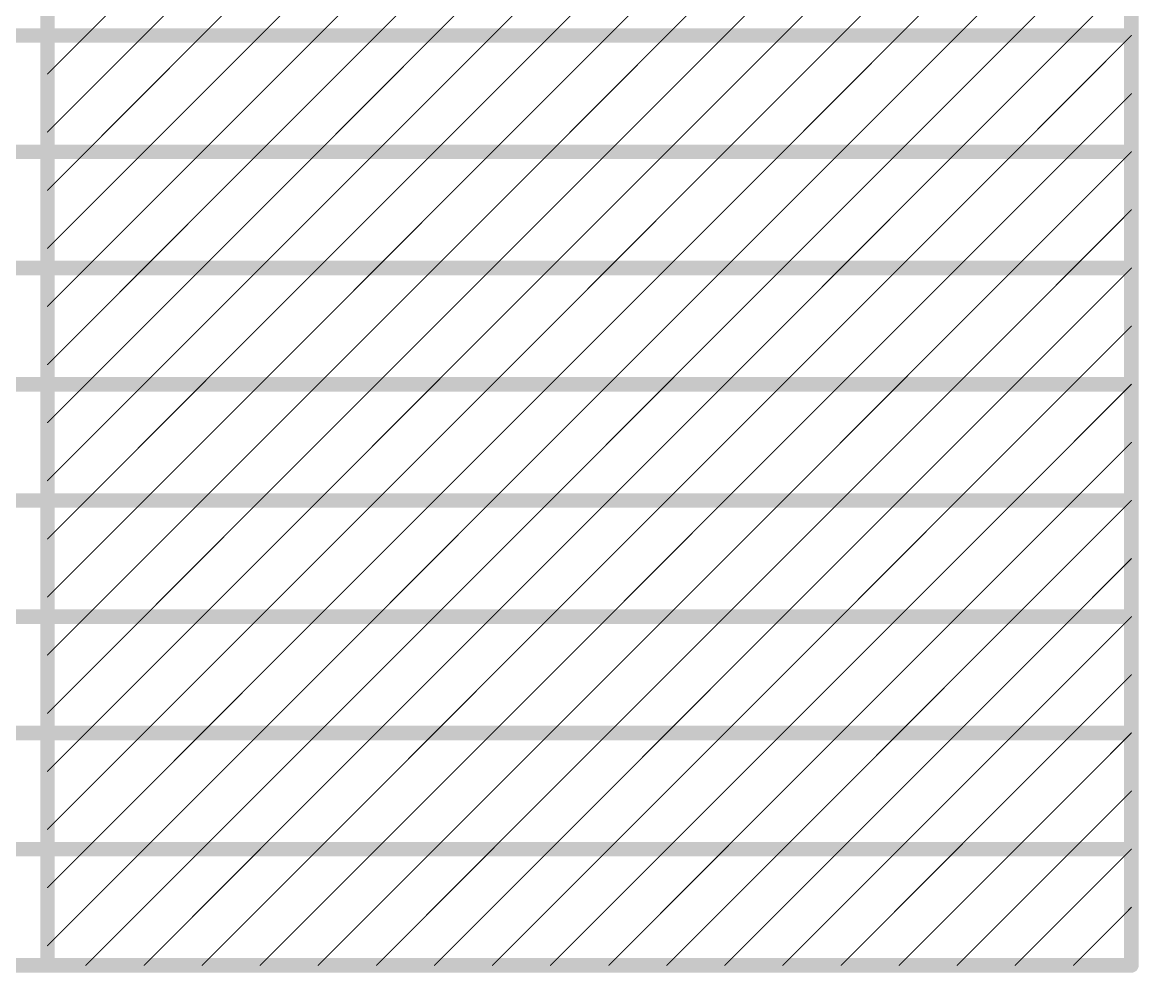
# Model space of a CAD drawing. Header units: inches. Extents: x -21 to 344, y -3 to 240.
# Drawn here: x 200.73 to 230.02, y 128.17 to 153.09 of the extents above; entities that cross this region are included whole.
import ezdxf

# ---------------------------------------------------------------- set-up
doc = ezdxf.new("R2010")
doc.units = ezdxf.units.IN
doc.layers.add('Top Layer', color=1, linetype='Continuous')

msp = doc.modelspace()

# ---------------------------------------------------------------- linework, layer by layer
at = {"layer": 'Top Layer'}
for points in [[(201.391, 128.364, 0.381, 0.381, 0), (201.391, 177.132, 0.381, 0.381, 0)], [(229.831, 128.364, 0.381, 0.381, 0), (229.831, 177.132, 0.381, 0.381, 0)], [(202.399, 152.748, 0.0254, 0.0254, 0), (205.447, 155.796, 0.0254, 0.0254, 0)], [(203.923, 152.748, 0.0254, 0.0254, 0), (206.971, 155.796, 0.0254, 0.0254, 0)], [(205.447, 152.748, 0.0254, 0.0254, 0), (208.495, 155.796, 0.0254, 0.0254, 0)], [(206.971, 152.748, 0.0254, 0.0254, 0), (210.019, 155.796, 0.0254, 0.0254, 0)], [(208.495, 152.748, 0.0254, 0.0254, 0), (211.543, 155.796, 0.0254, 0.0254, 0)], [(210.019, 152.748, 0.0254, 0.0254, 0), (213.067, 155.796, 0.0254, 0.0254, 0)], [(211.543, 152.748, 0.0254, 0.0254, 0), (214.591, 155.796, 0.0254, 0.0254, 0)], [(213.067, 152.748, 0.0254, 0.0254, 0), (216.115, 155.796, 0.0254, 0.0254, 0)], [(214.591, 152.748, 0.0254, 0.0254, 0), (217.639, 155.796, 0.0254, 0.0254, 0)], [(216.115, 152.748, 0.0254, 0.0254, 0), (219.163, 155.796, 0.0254, 0.0254, 0)], [(217.639, 152.748, 0.0254, 0.0254, 0), (220.687, 155.796, 0.0254, 0.0254, 0)], [(219.163, 152.748, 0.0254, 0.0254, 0), (222.211, 155.796, 0.0254, 0.0254, 0)], [(220.687, 152.748, 0.0254, 0.0254, 0), (223.735, 155.796, 0.0254, 0.0254, 0)], [(222.211, 152.748, 0.0254, 0.0254, 0), (225.259, 155.796, 0.0254, 0.0254, 0)], [(223.735, 152.748, 0.0254, 0.0254, 0), (226.783, 155.796, 0.0254, 0.0254, 0)], [(225.259, 152.748, 0.0254, 0.0254, 0), (228.307, 155.796, 0.0254, 0.0254, 0)], [(226.783, 152.748, 0.0254, 0.0254, 0), (229.831, 155.796, 0.0254, 0.0254, 0)], [(228.307, 152.748, 0.0254, 0.0254, 0), (229.831, 154.272, 0.0254, 0.0254, 0)], [(186.917, 152.748, 0.381, 0.381, 0), (201.391, 152.748, 0.381, 0.381, 0)], [(201.391, 152.748, 0.381, 0.381, 0), (229.831, 152.748, 0.381, 0.381, 0)], [(201.391, 150.216, 0.0254, 0.0254, 0), (203.923, 152.748, 0.0254, 0.0254, 0)], [(201.391, 151.74, 0.0254, 0.0254, 0), (202.399, 152.748, 0.0254, 0.0254, 0)], [(202.399, 149.7, 0.0254, 0.0254, 0), (205.447, 152.748, 0.0254, 0.0254, 0)], [(203.923, 149.7, 0.0254, 0.0254, 0), (206.971, 152.748, 0.0254, 0.0254, 0)], [(205.447, 149.7, 0.0254, 0.0254, 0), (208.495, 152.748, 0.0254, 0.0254, 0)], [(206.971, 149.7, 0.0254, 0.0254, 0), (210.019, 152.748, 0.0254, 0.0254, 0)], [(208.495, 149.7, 0.0254, 0.0254, 0), (211.543, 152.748, 0.0254, 0.0254, 0)], [(210.019, 149.7, 0.0254, 0.0254, 0), (213.067, 152.748, 0.0254, 0.0254, 0)], [(211.543, 149.7, 0.0254, 0.0254, 0), (214.591, 152.748, 0.0254, 0.0254, 0)], [(213.067, 149.7, 0.0254, 0.0254, 0), (216.115, 152.748, 0.0254, 0.0254, 0)], [(214.591, 149.7, 0.0254, 0.0254, 0), (217.639, 152.748, 0.0254, 0.0254, 0)], [(216.115, 149.7, 0.0254, 0.0254, 0), (219.163, 152.748, 0.0254, 0.0254, 0)], [(217.639, 149.7, 0.0254, 0.0254, 0), (220.687, 152.748, 0.0254, 0.0254, 0)], [(219.163, 149.7, 0.0254, 0.0254, 0), (222.211, 152.748, 0.0254, 0.0254, 0)], [(220.687, 149.7, 0.0254, 0.0254, 0), (223.735, 152.748, 0.0254, 0.0254, 0)], [(222.211, 149.7, 0.0254, 0.0254, 0), (225.259, 152.748, 0.0254, 0.0254, 0)], [(223.735, 149.7, 0.0254, 0.0254, 0), (226.783, 152.748, 0.0254, 0.0254, 0)], [(225.259, 149.7, 0.0254, 0.0254, 0), (228.307, 152.748, 0.0254, 0.0254, 0)], [(226.783, 149.7, 0.0254, 0.0254, 0), (229.831, 152.748, 0.0254, 0.0254, 0)], [(228.307, 149.7, 0.0254, 0.0254, 0), (229.831, 151.224, 0.0254, 0.0254, 0)], [(186.917, 149.7, 0.381, 0.381, 0), (201.391, 149.7, 0.381, 0.381, 0)], [(201.391, 149.7, 0.381, 0.381, 0), (229.831, 149.7, 0.381, 0.381, 0)], [(201.391, 147.168, 0.0254, 0.0254, 0), (203.923, 149.7, 0.0254, 0.0254, 0)], [(201.391, 148.692, 0.0254, 0.0254, 0), (202.399, 149.7, 0.0254, 0.0254, 0)], [(202.399, 146.652, 0.0254, 0.0254, 0), (205.447, 149.7, 0.0254, 0.0254, 0)], [(203.923, 146.652, 0.0254, 0.0254, 0), (206.971, 149.7, 0.0254, 0.0254, 0)], [(205.447, 146.652, 0.0254, 0.0254, 0), (208.495, 149.7, 0.0254, 0.0254, 0)], [(206.971, 146.652, 0.0254, 0.0254, 0), (210.019, 149.7, 0.0254, 0.0254, 0)], [(208.495, 146.652, 0.0254, 0.0254, 0), (211.543, 149.7, 0.0254, 0.0254, 0)], [(210.019, 146.652, 0.0254, 0.0254, 0), (213.067, 149.7, 0.0254, 0.0254, 0)], [(211.543, 146.652, 0.0254, 0.0254, 0), (214.591, 149.7, 0.0254, 0.0254, 0)], [(213.067, 146.652, 0.0254, 0.0254, 0), (216.115, 149.7, 0.0254, 0.0254, 0)], [(214.591, 146.652, 0.0254, 0.0254, 0), (217.639, 149.7, 0.0254, 0.0254, 0)], [(216.115, 146.652, 0.0254, 0.0254, 0), (219.163, 149.7, 0.0254, 0.0254, 0)], [(217.639, 146.652, 0.0254, 0.0254, 0), (220.687, 149.7, 0.0254, 0.0254, 0)], [(219.163, 146.652, 0.0254, 0.0254, 0), (222.211, 149.7, 0.0254, 0.0254, 0)], [(220.687, 146.652, 0.0254, 0.0254, 0), (223.735, 149.7, 0.0254, 0.0254, 0)], [(222.211, 146.652, 0.0254, 0.0254, 0), (225.259, 149.7, 0.0254, 0.0254, 0)], [(223.735, 146.652, 0.0254, 0.0254, 0), (226.783, 149.7, 0.0254, 0.0254, 0)], [(225.259, 146.652, 0.0254, 0.0254, 0), (228.307, 149.7, 0.0254, 0.0254, 0)], [(226.783, 146.652, 0.0254, 0.0254, 0), (229.831, 149.7, 0.0254, 0.0254, 0)], [(228.307, 146.652, 0.0254, 0.0254, 0), (229.831, 148.176, 0.0254, 0.0254, 0)], [(186.917, 146.652, 0.381, 0.381, 0), (201.391, 146.652, 0.381, 0.381, 0)], [(201.391, 146.652, 0.381, 0.381, 0), (229.831, 146.652, 0.381, 0.381, 0)], [(201.391, 144.12, 0.0254, 0.0254, 0), (203.923, 146.652, 0.0254, 0.0254, 0)], [(201.391, 145.644, 0.0254, 0.0254, 0), (202.399, 146.652, 0.0254, 0.0254, 0)], [(202.399, 143.604, 0.0254, 0.0254, 0), (205.447, 146.652, 0.0254, 0.0254, 0)], [(203.923, 143.604, 0.0254, 0.0254, 0), (206.971, 146.652, 0.0254, 0.0254, 0)], [(205.447, 143.604, 0.0254, 0.0254, 0), (208.495, 146.652, 0.0254, 0.0254, 0)], [(206.971, 143.604, 0.0254, 0.0254, 0), (210.019, 146.652, 0.0254, 0.0254, 0)], [(208.495, 143.604, 0.0254, 0.0254, 0), (211.543, 146.652, 0.0254, 0.0254, 0)], [(210.019, 143.604, 0.0254, 0.0254, 0), (213.067, 146.652, 0.0254, 0.0254, 0)], [(211.543, 143.604, 0.0254, 0.0254, 0), (214.591, 146.652, 0.0254, 0.0254, 0)], [(213.067, 143.604, 0.0254, 0.0254, 0), (216.115, 146.652, 0.0254, 0.0254, 0)], [(214.591, 143.604, 0.0254, 0.0254, 0), (217.639, 146.652, 0.0254, 0.0254, 0)], [(216.115, 143.604, 0.0254, 0.0254, 0), (219.163, 146.652, 0.0254, 0.0254, 0)], [(217.639, 143.604, 0.0254, 0.0254, 0), (220.687, 146.652, 0.0254, 0.0254, 0)], [(219.163, 143.604, 0.0254, 0.0254, 0), (222.211, 146.652, 0.0254, 0.0254, 0)], [(220.687, 143.604, 0.0254, 0.0254, 0), (223.735, 146.652, 0.0254, 0.0254, 0)], [(222.211, 143.604, 0.0254, 0.0254, 0), (225.259, 146.652, 0.0254, 0.0254, 0)], [(223.735, 143.604, 0.0254, 0.0254, 0), (226.783, 146.652, 0.0254, 0.0254, 0)], [(225.259, 143.604, 0.0254, 0.0254, 0), (228.307, 146.652, 0.0254, 0.0254, 0)], [(226.783, 143.604, 0.0254, 0.0254, 0), (229.831, 146.652, 0.0254, 0.0254, 0)], [(228.307, 143.604, 0.0254, 0.0254, 0), (229.831, 145.128, 0.0254, 0.0254, 0)], [(186.917, 143.604, 0.381, 0.381, 0), (201.391, 143.604, 0.381, 0.381, 0)], [(201.391, 143.604, 0.381, 0.381, 0), (229.831, 143.604, 0.381, 0.381, 0)], [(201.391, 141.072, 0.0254, 0.0254, 0), (203.923, 143.604, 0.0254, 0.0254, 0)], [(201.391, 142.596, 0.0254, 0.0254, 0), (202.399, 143.604, 0.0254, 0.0254, 0)], [(202.399, 140.556, 0.0254, 0.0254, 0), (205.447, 143.604, 0.0254, 0.0254, 0)], [(203.923, 140.556, 0.0254, 0.0254, 0), (206.971, 143.604, 0.0254, 0.0254, 0)], [(205.447, 140.556, 0.0254, 0.0254, 0), (208.495, 143.604, 0.0254, 0.0254, 0)], [(206.971, 140.556, 0.0254, 0.0254, 0), (210.019, 143.604, 0.0254, 0.0254, 0)], [(208.495, 140.556, 0.0254, 0.0254, 0), (211.543, 143.604, 0.0254, 0.0254, 0)], [(210.019, 140.556, 0.0254, 0.0254, 0), (213.067, 143.604, 0.0254, 0.0254, 0)], [(211.543, 140.556, 0.0254, 0.0254, 0), (214.591, 143.604, 0.0254, 0.0254, 0)], [(213.067, 140.556, 0.0254, 0.0254, 0), (216.115, 143.604, 0.0254, 0.0254, 0)], [(214.591, 140.556, 0.0254, 0.0254, 0), (217.639, 143.604, 0.0254, 0.0254, 0)], [(216.115, 140.556, 0.0254, 0.0254, 0), (219.163, 143.604, 0.0254, 0.0254, 0)], [(217.639, 140.556, 0.0254, 0.0254, 0), (220.687, 143.604, 0.0254, 0.0254, 0)], [(219.163, 140.556, 0.0254, 0.0254, 0), (222.211, 143.604, 0.0254, 0.0254, 0)], [(220.687, 140.556, 0.0254, 0.0254, 0), (223.735, 143.604, 0.0254, 0.0254, 0)], [(222.211, 140.556, 0.0254, 0.0254, 0), (225.259, 143.604, 0.0254, 0.0254, 0)], [(223.735, 140.556, 0.0254, 0.0254, 0), (226.783, 143.604, 0.0254, 0.0254, 0)], [(225.259, 140.556, 0.0254, 0.0254, 0), (228.307, 143.604, 0.0254, 0.0254, 0)], [(226.783, 140.556, 0.0254, 0.0254, 0), (229.831, 143.604, 0.0254, 0.0254, 0)], [(228.307, 140.556, 0.0254, 0.0254, 0), (229.831, 142.08, 0.0254, 0.0254, 0)], [(186.917, 140.556, 0.381, 0.381, 0), (201.391, 140.556, 0.381, 0.381, 0)], [(201.391, 140.556, 0.381, 0.381, 0), (229.831, 140.556, 0.381, 0.381, 0)], [(201.391, 138.024, 0.0254, 0.0254, 0), (203.923, 140.556, 0.0254, 0.0254, 0)], [(201.391, 139.548, 0.0254, 0.0254, 0), (202.399, 140.556, 0.0254, 0.0254, 0)], [(202.399, 137.508, 0.0254, 0.0254, 0), (205.447, 140.556, 0.0254, 0.0254, 0)], [(203.923, 137.508, 0.0254, 0.0254, 0), (206.971, 140.556, 0.0254, 0.0254, 0)], [(205.447, 137.508, 0.0254, 0.0254, 0), (208.495, 140.556, 0.0254, 0.0254, 0)], [(206.971, 137.508, 0.0254, 0.0254, 0), (210.019, 140.556, 0.0254, 0.0254, 0)], [(208.495, 137.508, 0.0254, 0.0254, 0), (211.543, 140.556, 0.0254, 0.0254, 0)], [(210.019, 137.508, 0.0254, 0.0254, 0), (213.067, 140.556, 0.0254, 0.0254, 0)], [(211.543, 137.508, 0.0254, 0.0254, 0), (214.591, 140.556, 0.0254, 0.0254, 0)], [(213.067, 137.508, 0.0254, 0.0254, 0), (216.115, 140.556, 0.0254, 0.0254, 0)], [(214.591, 137.508, 0.0254, 0.0254, 0), (217.639, 140.556, 0.0254, 0.0254, 0)], [(216.115, 137.508, 0.0254, 0.0254, 0), (219.163, 140.556, 0.0254, 0.0254, 0)], [(217.639, 137.508, 0.0254, 0.0254, 0), (220.687, 140.556, 0.0254, 0.0254, 0)], [(219.163, 137.508, 0.0254, 0.0254, 0), (222.211, 140.556, 0.0254, 0.0254, 0)], [(220.687, 137.508, 0.0254, 0.0254, 0), (223.735, 140.556, 0.0254, 0.0254, 0)], [(222.211, 137.508, 0.0254, 0.0254, 0), (225.259, 140.556, 0.0254, 0.0254, 0)], [(223.735, 137.508, 0.0254, 0.0254, 0), (226.783, 140.556, 0.0254, 0.0254, 0)], [(225.259, 137.508, 0.0254, 0.0254, 0), (228.307, 140.556, 0.0254, 0.0254, 0)], [(226.783, 137.508, 0.0254, 0.0254, 0), (229.831, 140.556, 0.0254, 0.0254, 0)], [(228.307, 137.508, 0.0254, 0.0254, 0), (229.831, 139.032, 0.0254, 0.0254, 0)], [(186.917, 137.508, 0.381, 0.381, 0), (201.391, 137.508, 0.381, 0.381, 0)], [(201.391, 137.508, 0.381, 0.381, 0), (229.831, 137.508, 0.381, 0.381, 0)], [(201.391, 134.976, 0.0254, 0.0254, 0), (203.923, 137.508, 0.0254, 0.0254, 0)], [(201.391, 136.5, 0.0254, 0.0254, 0), (202.399, 137.508, 0.0254, 0.0254, 0)], [(202.399, 134.46, 0.0254, 0.0254, 0), (205.447, 137.508, 0.0254, 0.0254, 0)], [(203.923, 134.46, 0.0254, 0.0254, 0), (206.971, 137.508, 0.0254, 0.0254, 0)], [(205.447, 134.46, 0.0254, 0.0254, 0), (208.495, 137.508, 0.0254, 0.0254, 0)], [(206.971, 134.46, 0.0254, 0.0254, 0), (210.019, 137.508, 0.0254, 0.0254, 0)], [(208.495, 134.46, 0.0254, 0.0254, 0), (211.543, 137.508, 0.0254, 0.0254, 0)], [(210.019, 134.46, 0.0254, 0.0254, 0), (213.067, 137.508, 0.0254, 0.0254, 0)], [(211.543, 134.46, 0.0254, 0.0254, 0), (214.591, 137.508, 0.0254, 0.0254, 0)], [(213.067, 134.46, 0.0254, 0.0254, 0), (216.115, 137.508, 0.0254, 0.0254, 0)], [(214.591, 134.46, 0.0254, 0.0254, 0), (217.639, 137.508, 0.0254, 0.0254, 0)], [(216.115, 134.46, 0.0254, 0.0254, 0), (219.163, 137.508, 0.0254, 0.0254, 0)], [(217.639, 134.46, 0.0254, 0.0254, 0), (220.687, 137.508, 0.0254, 0.0254, 0)], [(219.163, 134.46, 0.0254, 0.0254, 0), (222.211, 137.508, 0.0254, 0.0254, 0)], [(220.687, 134.46, 0.0254, 0.0254, 0), (223.735, 137.508, 0.0254, 0.0254, 0)], [(222.211, 134.46, 0.0254, 0.0254, 0), (225.259, 137.508, 0.0254, 0.0254, 0)], [(223.735, 134.46, 0.0254, 0.0254, 0), (226.783, 137.508, 0.0254, 0.0254, 0)], [(225.259, 134.46, 0.0254, 0.0254, 0), (228.307, 137.508, 0.0254, 0.0254, 0)], [(226.783, 134.46, 0.0254, 0.0254, 0), (229.831, 137.508, 0.0254, 0.0254, 0)], [(228.307, 134.46, 0.0254, 0.0254, 0), (229.831, 135.984, 0.0254, 0.0254, 0)], [(186.917, 134.46, 0.381, 0.381, 0), (201.391, 134.46, 0.381, 0.381, 0)], [(201.391, 134.46, 0.381, 0.381, 0), (229.831, 134.46, 0.381, 0.381, 0)], [(201.391, 131.928, 0.0254, 0.0254, 0), (203.923, 134.46, 0.0254, 0.0254, 0)], [(201.391, 133.452, 0.0254, 0.0254, 0), (202.399, 134.46, 0.0254, 0.0254, 0)], [(202.399, 131.412, 0.0254, 0.0254, 0), (205.447, 134.46, 0.0254, 0.0254, 0)], [(203.923, 131.412, 0.0254, 0.0254, 0), (206.971, 134.46, 0.0254, 0.0254, 0)], [(205.447, 131.412, 0.0254, 0.0254, 0), (208.495, 134.46, 0.0254, 0.0254, 0)], [(206.971, 131.412, 0.0254, 0.0254, 0), (210.019, 134.46, 0.0254, 0.0254, 0)], [(208.495, 131.412, 0.0254, 0.0254, 0), (211.543, 134.46, 0.0254, 0.0254, 0)], [(210.019, 131.412, 0.0254, 0.0254, 0), (213.067, 134.46, 0.0254, 0.0254, 0)], [(211.543, 131.412, 0.0254, 0.0254, 0), (214.591, 134.46, 0.0254, 0.0254, 0)], [(213.067, 131.412, 0.0254, 0.0254, 0), (216.115, 134.46, 0.0254, 0.0254, 0)], [(214.591, 131.412, 0.0254, 0.0254, 0), (217.639, 134.46, 0.0254, 0.0254, 0)], [(216.115, 131.412, 0.0254, 0.0254, 0), (219.163, 134.46, 0.0254, 0.0254, 0)], [(217.639, 131.412, 0.0254, 0.0254, 0), (220.687, 134.46, 0.0254, 0.0254, 0)], [(219.163, 131.412, 0.0254, 0.0254, 0), (222.211, 134.46, 0.0254, 0.0254, 0)], [(220.687, 131.412, 0.0254, 0.0254, 0), (223.735, 134.46, 0.0254, 0.0254, 0)], [(222.211, 131.412, 0.0254, 0.0254, 0), (225.259, 134.46, 0.0254, 0.0254, 0)], [(223.735, 131.412, 0.0254, 0.0254, 0), (226.783, 134.46, 0.0254, 0.0254, 0)], [(225.259, 131.412, 0.0254, 0.0254, 0), (228.307, 134.46, 0.0254, 0.0254, 0)], [(226.783, 131.412, 0.0254, 0.0254, 0), (229.831, 134.46, 0.0254, 0.0254, 0)], [(228.307, 131.412, 0.0254, 0.0254, 0), (229.831, 132.936, 0.0254, 0.0254, 0)], [(186.917, 131.412, 0.381, 0.381, 0), (201.391, 131.412, 0.381, 0.381, 0)], [(201.391, 131.412, 0.381, 0.381, 0), (229.831, 131.412, 0.381, 0.381, 0)], [(201.391, 128.88, 0.0254, 0.0254, 0), (203.923, 131.412, 0.0254, 0.0254, 0)], [(201.391, 130.404, 0.0254, 0.0254, 0), (202.399, 131.412, 0.0254, 0.0254, 0)], [(202.399, 128.364, 0.0254, 0.0254, 0), (205.447, 131.412, 0.0254, 0.0254, 0)], [(203.923, 128.364, 0.0254, 0.0254, 0), (206.971, 131.412, 0.0254, 0.0254, 0)], [(205.447, 128.364, 0.0254, 0.0254, 0), (208.495, 131.412, 0.0254, 0.0254, 0)], [(206.971, 128.364, 0.0254, 0.0254, 0), (210.019, 131.412, 0.0254, 0.0254, 0)], [(208.495, 128.364, 0.0254, 0.0254, 0), (211.543, 131.412, 0.0254, 0.0254, 0)], [(210.019, 128.364, 0.0254, 0.0254, 0), (213.067, 131.412, 0.0254, 0.0254, 0)], [(211.543, 128.364, 0.0254, 0.0254, 0), (214.591, 131.412, 0.0254, 0.0254, 0)], [(213.067, 128.364, 0.0254, 0.0254, 0), (216.115, 131.412, 0.0254, 0.0254, 0)], [(214.591, 128.364, 0.0254, 0.0254, 0), (217.639, 131.412, 0.0254, 0.0254, 0)], [(216.115, 128.364, 0.0254, 0.0254, 0), (219.163, 131.412, 0.0254, 0.0254, 0)], [(217.639, 128.364, 0.0254, 0.0254, 0), (220.687, 131.412, 0.0254, 0.0254, 0)], [(219.163, 128.364, 0.0254, 0.0254, 0), (222.211, 131.412, 0.0254, 0.0254, 0)], [(220.687, 128.364, 0.0254, 0.0254, 0), (223.735, 131.412, 0.0254, 0.0254, 0)], [(222.211, 128.364, 0.0254, 0.0254, 0), (225.259, 131.412, 0.0254, 0.0254, 0)], [(223.735, 128.364, 0.0254, 0.0254, 0), (226.783, 131.412, 0.0254, 0.0254, 0)], [(225.259, 128.364, 0.0254, 0.0254, 0), (228.307, 131.412, 0.0254, 0.0254, 0)], [(226.783, 128.364, 0.0254, 0.0254, 0), (229.831, 131.412, 0.0254, 0.0254, 0)], [(228.307, 128.364, 0.0254, 0.0254, 0), (229.831, 129.888, 0.0254, 0.0254, 0)], [(186.917, 128.364, 0.381, 0.381, 0), (201.391, 128.364, 0.381, 0.381, 0)], [(201.391, 128.364, 0.381, 0.381, 0), (229.831, 128.364, 0.381, 0.381, 0)]]:
    msp.add_lwpolyline(points, format="xyseb", dxfattribs=at)
for points in [[(201.296, 152.748, 0.191, 0.191, 1), (201.486, 152.748, 0.191, 0.191, 1)], [(201.296, 152.748, 0.191, 0.191, 1), (201.486, 152.748, 0.191, 0.191, 1)], [(229.736, 152.748, 0.191, 0.191, 1), (229.926, 152.748, 0.191, 0.191, 1)], [(202.393, 152.748, 0.0127, 0.0127, 1), (202.405, 152.748, 0.0127, 0.0127, 1)], [(202.393, 152.748, 0.0127, 0.0127, 1), (202.405, 152.748, 0.0127, 0.0127, 1)], [(203.917, 152.748, 0.0127, 0.0127, 1), (203.929, 152.748, 0.0127, 0.0127, 1)], [(203.917, 152.748, 0.0127, 0.0127, 1), (203.929, 152.748, 0.0127, 0.0127, 1)], [(205.441, 152.748, 0.0127, 0.0127, 1), (205.453, 152.748, 0.0127, 0.0127, 1)], [(205.441, 152.748, 0.0127, 0.0127, 1), (205.453, 152.748, 0.0127, 0.0127, 1)], [(206.965, 152.748, 0.0127, 0.0127, 1), (206.977, 152.748, 0.0127, 0.0127, 1)], [(206.965, 152.748, 0.0127, 0.0127, 1), (206.977, 152.748, 0.0127, 0.0127, 1)], [(208.489, 152.748, 0.0127, 0.0127, 1), (208.501, 152.748, 0.0127, 0.0127, 1)], [(208.489, 152.748, 0.0127, 0.0127, 1), (208.501, 152.748, 0.0127, 0.0127, 1)], [(210.013, 152.748, 0.0127, 0.0127, 1), (210.025, 152.748, 0.0127, 0.0127, 1)], [(210.013, 152.748, 0.0127, 0.0127, 1), (210.025, 152.748, 0.0127, 0.0127, 1)], [(211.537, 152.748, 0.0127, 0.0127, 1), (211.549, 152.748, 0.0127, 0.0127, 1)], [(211.537, 152.748, 0.0127, 0.0127, 1), (211.549, 152.748, 0.0127, 0.0127, 1)], [(213.061, 152.748, 0.0127, 0.0127, 1), (213.073, 152.748, 0.0127, 0.0127, 1)], [(213.061, 152.748, 0.0127, 0.0127, 1), (213.073, 152.748, 0.0127, 0.0127, 1)], [(214.585, 152.748, 0.0127, 0.0127, 1), (214.597, 152.748, 0.0127, 0.0127, 1)], [(214.585, 152.748, 0.0127, 0.0127, 1), (214.597, 152.748, 0.0127, 0.0127, 1)], [(216.109, 152.748, 0.0127, 0.0127, 1), (216.121, 152.748, 0.0127, 0.0127, 1)], [(216.109, 152.748, 0.0127, 0.0127, 1), (216.121, 152.748, 0.0127, 0.0127, 1)], [(217.633, 152.748, 0.0127, 0.0127, 1), (217.645, 152.748, 0.0127, 0.0127, 1)], [(217.633, 152.748, 0.0127, 0.0127, 1), (217.645, 152.748, 0.0127, 0.0127, 1)], [(219.157, 152.748, 0.0127, 0.0127, 1), (219.169, 152.748, 0.0127, 0.0127, 1)], [(219.157, 152.748, 0.0127, 0.0127, 1), (219.169, 152.748, 0.0127, 0.0127, 1)], [(220.681, 152.748, 0.0127, 0.0127, 1), (220.693, 152.748, 0.0127, 0.0127, 1)], [(220.681, 152.748, 0.0127, 0.0127, 1), (220.693, 152.748, 0.0127, 0.0127, 1)], [(222.205, 152.748, 0.0127, 0.0127, 1), (222.217, 152.748, 0.0127, 0.0127, 1)], [(222.205, 152.748, 0.0127, 0.0127, 1), (222.217, 152.748, 0.0127, 0.0127, 1)], [(223.729, 152.748, 0.0127, 0.0127, 1), (223.741, 152.748, 0.0127, 0.0127, 1)], [(223.729, 152.748, 0.0127, 0.0127, 1), (223.741, 152.748, 0.0127, 0.0127, 1)], [(225.253, 152.748, 0.0127, 0.0127, 1), (225.265, 152.748, 0.0127, 0.0127, 1)], [(225.253, 152.748, 0.0127, 0.0127, 1), (225.265, 152.748, 0.0127, 0.0127, 1)], [(226.777, 152.748, 0.0127, 0.0127, 1), (226.789, 152.748, 0.0127, 0.0127, 1)], [(226.777, 152.748, 0.0127, 0.0127, 1), (226.789, 152.748, 0.0127, 0.0127, 1)], [(228.301, 152.748, 0.0127, 0.0127, 1), (228.313, 152.748, 0.0127, 0.0127, 1)], [(228.301, 152.748, 0.0127, 0.0127, 1), (228.313, 152.748, 0.0127, 0.0127, 1)], [(229.825, 152.748, 0.0127, 0.0127, 1), (229.837, 152.748, 0.0127, 0.0127, 1)], [(201.385, 151.74, 0.0127, 0.0127, 1), (201.397, 151.74, 0.0127, 0.0127, 1)], [(229.825, 151.224, 0.0127, 0.0127, 1), (229.837, 151.224, 0.0127, 0.0127, 1)], [(201.385, 150.216, 0.0127, 0.0127, 1), (201.397, 150.216, 0.0127, 0.0127, 1)], [(201.296, 149.7, 0.191, 0.191, 1), (201.486, 149.7, 0.191, 0.191, 1)], [(201.296, 149.7, 0.191, 0.191, 1), (201.486, 149.7, 0.191, 0.191, 1)], [(202.393, 149.7, 0.0127, 0.0127, 1), (202.405, 149.7, 0.0127, 0.0127, 1)], [(202.393, 149.7, 0.0127, 0.0127, 1), (202.405, 149.7, 0.0127, 0.0127, 1)], [(203.917, 149.7, 0.0127, 0.0127, 1), (203.929, 149.7, 0.0127, 0.0127, 1)], [(203.917, 149.7, 0.0127, 0.0127, 1), (203.929, 149.7, 0.0127, 0.0127, 1)], [(205.441, 149.7, 0.0127, 0.0127, 1), (205.453, 149.7, 0.0127, 0.0127, 1)], [(205.441, 149.7, 0.0127, 0.0127, 1), (205.453, 149.7, 0.0127, 0.0127, 1)], [(206.965, 149.7, 0.0127, 0.0127, 1), (206.977, 149.7, 0.0127, 0.0127, 1)], [(206.965, 149.7, 0.0127, 0.0127, 1), (206.977, 149.7, 0.0127, 0.0127, 1)], [(208.489, 149.7, 0.0127, 0.0127, 1), (208.501, 149.7, 0.0127, 0.0127, 1)], [(208.489, 149.7, 0.0127, 0.0127, 1), (208.501, 149.7, 0.0127, 0.0127, 1)], [(210.013, 149.7, 0.0127, 0.0127, 1), (210.025, 149.7, 0.0127, 0.0127, 1)], [(210.013, 149.7, 0.0127, 0.0127, 1), (210.025, 149.7, 0.0127, 0.0127, 1)], [(211.537, 149.7, 0.0127, 0.0127, 1), (211.549, 149.7, 0.0127, 0.0127, 1)], [(211.537, 149.7, 0.0127, 0.0127, 1), (211.549, 149.7, 0.0127, 0.0127, 1)], [(213.061, 149.7, 0.0127, 0.0127, 1), (213.073, 149.7, 0.0127, 0.0127, 1)], [(213.061, 149.7, 0.0127, 0.0127, 1), (213.073, 149.7, 0.0127, 0.0127, 1)], [(214.585, 149.7, 0.0127, 0.0127, 1), (214.597, 149.7, 0.0127, 0.0127, 1)], [(214.585, 149.7, 0.0127, 0.0127, 1), (214.597, 149.7, 0.0127, 0.0127, 1)], [(216.109, 149.7, 0.0127, 0.0127, 1), (216.121, 149.7, 0.0127, 0.0127, 1)], [(216.109, 149.7, 0.0127, 0.0127, 1), (216.121, 149.7, 0.0127, 0.0127, 1)], [(217.633, 149.7, 0.0127, 0.0127, 1), (217.645, 149.7, 0.0127, 0.0127, 1)], [(217.633, 149.7, 0.0127, 0.0127, 1), (217.645, 149.7, 0.0127, 0.0127, 1)], [(219.157, 149.7, 0.0127, 0.0127, 1), (219.169, 149.7, 0.0127, 0.0127, 1)], [(219.157, 149.7, 0.0127, 0.0127, 1), (219.169, 149.7, 0.0127, 0.0127, 1)], [(220.681, 149.7, 0.0127, 0.0127, 1), (220.693, 149.7, 0.0127, 0.0127, 1)], [(220.681, 149.7, 0.0127, 0.0127, 1), (220.693, 149.7, 0.0127, 0.0127, 1)], [(222.205, 149.7, 0.0127, 0.0127, 1), (222.217, 149.7, 0.0127, 0.0127, 1)], [(222.205, 149.7, 0.0127, 0.0127, 1), (222.217, 149.7, 0.0127, 0.0127, 1)], [(223.729, 149.7, 0.0127, 0.0127, 1), (223.741, 149.7, 0.0127, 0.0127, 1)], [(223.729, 149.7, 0.0127, 0.0127, 1), (223.741, 149.7, 0.0127, 0.0127, 1)], [(225.253, 149.7, 0.0127, 0.0127, 1), (225.265, 149.7, 0.0127, 0.0127, 1)], [(225.253, 149.7, 0.0127, 0.0127, 1), (225.265, 149.7, 0.0127, 0.0127, 1)], [(226.777, 149.7, 0.0127, 0.0127, 1), (226.789, 149.7, 0.0127, 0.0127, 1)], [(226.777, 149.7, 0.0127, 0.0127, 1), (226.789, 149.7, 0.0127, 0.0127, 1)], [(228.301, 149.7, 0.0127, 0.0127, 1), (228.313, 149.7, 0.0127, 0.0127, 1)], [(228.301, 149.7, 0.0127, 0.0127, 1), (228.313, 149.7, 0.0127, 0.0127, 1)], [(229.736, 149.7, 0.191, 0.191, 1), (229.926, 149.7, 0.191, 0.191, 1)], [(229.825, 149.7, 0.0127, 0.0127, 1), (229.837, 149.7, 0.0127, 0.0127, 1)], [(201.385, 148.692, 0.0127, 0.0127, 1), (201.397, 148.692, 0.0127, 0.0127, 1)], [(229.825, 148.176, 0.0127, 0.0127, 1), (229.837, 148.176, 0.0127, 0.0127, 1)], [(201.385, 147.168, 0.0127, 0.0127, 1), (201.397, 147.168, 0.0127, 0.0127, 1)], [(201.296, 146.652, 0.191, 0.191, 1), (201.486, 146.652, 0.191, 0.191, 1)], [(201.296, 146.652, 0.191, 0.191, 1), (201.486, 146.652, 0.191, 0.191, 1)], [(229.736, 146.652, 0.191, 0.191, 1), (229.926, 146.652, 0.191, 0.191, 1)], [(202.393, 146.652, 0.0127, 0.0127, 1), (202.405, 146.652, 0.0127, 0.0127, 1)], [(202.393, 146.652, 0.0127, 0.0127, 1), (202.405, 146.652, 0.0127, 0.0127, 1)], [(203.917, 146.652, 0.0127, 0.0127, 1), (203.929, 146.652, 0.0127, 0.0127, 1)], [(203.917, 146.652, 0.0127, 0.0127, 1), (203.929, 146.652, 0.0127, 0.0127, 1)], [(205.441, 146.652, 0.0127, 0.0127, 1), (205.453, 146.652, 0.0127, 0.0127, 1)], [(205.441, 146.652, 0.0127, 0.0127, 1), (205.453, 146.652, 0.0127, 0.0127, 1)], [(206.965, 146.652, 0.0127, 0.0127, 1), (206.977, 146.652, 0.0127, 0.0127, 1)], [(206.965, 146.652, 0.0127, 0.0127, 1), (206.977, 146.652, 0.0127, 0.0127, 1)], [(208.489, 146.652, 0.0127, 0.0127, 1), (208.501, 146.652, 0.0127, 0.0127, 1)], [(208.489, 146.652, 0.0127, 0.0127, 1), (208.501, 146.652, 0.0127, 0.0127, 1)], [(210.013, 146.652, 0.0127, 0.0127, 1), (210.025, 146.652, 0.0127, 0.0127, 1)], [(210.013, 146.652, 0.0127, 0.0127, 1), (210.025, 146.652, 0.0127, 0.0127, 1)], [(211.537, 146.652, 0.0127, 0.0127, 1), (211.549, 146.652, 0.0127, 0.0127, 1)], [(211.537, 146.652, 0.0127, 0.0127, 1), (211.549, 146.652, 0.0127, 0.0127, 1)], [(213.061, 146.652, 0.0127, 0.0127, 1), (213.073, 146.652, 0.0127, 0.0127, 1)], [(213.061, 146.652, 0.0127, 0.0127, 1), (213.073, 146.652, 0.0127, 0.0127, 1)], [(214.585, 146.652, 0.0127, 0.0127, 1), (214.597, 146.652, 0.0127, 0.0127, 1)], [(214.585, 146.652, 0.0127, 0.0127, 1), (214.597, 146.652, 0.0127, 0.0127, 1)], [(216.109, 146.652, 0.0127, 0.0127, 1), (216.121, 146.652, 0.0127, 0.0127, 1)], [(216.109, 146.652, 0.0127, 0.0127, 1), (216.121, 146.652, 0.0127, 0.0127, 1)], [(217.633, 146.652, 0.0127, 0.0127, 1), (217.645, 146.652, 0.0127, 0.0127, 1)], [(217.633, 146.652, 0.0127, 0.0127, 1), (217.645, 146.652, 0.0127, 0.0127, 1)], [(219.157, 146.652, 0.0127, 0.0127, 1), (219.169, 146.652, 0.0127, 0.0127, 1)], [(219.157, 146.652, 0.0127, 0.0127, 1), (219.169, 146.652, 0.0127, 0.0127, 1)], [(220.681, 146.652, 0.0127, 0.0127, 1), (220.693, 146.652, 0.0127, 0.0127, 1)], [(220.681, 146.652, 0.0127, 0.0127, 1), (220.693, 146.652, 0.0127, 0.0127, 1)], [(222.205, 146.652, 0.0127, 0.0127, 1), (222.217, 146.652, 0.0127, 0.0127, 1)], [(222.205, 146.652, 0.0127, 0.0127, 1), (222.217, 146.652, 0.0127, 0.0127, 1)], [(223.729, 146.652, 0.0127, 0.0127, 1), (223.741, 146.652, 0.0127, 0.0127, 1)], [(223.729, 146.652, 0.0127, 0.0127, 1), (223.741, 146.652, 0.0127, 0.0127, 1)], [(225.253, 146.652, 0.0127, 0.0127, 1), (225.265, 146.652, 0.0127, 0.0127, 1)], [(225.253, 146.652, 0.0127, 0.0127, 1), (225.265, 146.652, 0.0127, 0.0127, 1)], [(226.777, 146.652, 0.0127, 0.0127, 1), (226.789, 146.652, 0.0127, 0.0127, 1)], [(226.777, 146.652, 0.0127, 0.0127, 1), (226.789, 146.652, 0.0127, 0.0127, 1)], [(228.301, 146.652, 0.0127, 0.0127, 1), (228.313, 146.652, 0.0127, 0.0127, 1)], [(228.301, 146.652, 0.0127, 0.0127, 1), (228.313, 146.652, 0.0127, 0.0127, 1)], [(229.825, 146.652, 0.0127, 0.0127, 1), (229.837, 146.652, 0.0127, 0.0127, 1)], [(201.385, 145.644, 0.0127, 0.0127, 1), (201.397, 145.644, 0.0127, 0.0127, 1)], [(229.825, 145.128, 0.0127, 0.0127, 1), (229.837, 145.128, 0.0127, 0.0127, 1)], [(201.385, 144.12, 0.0127, 0.0127, 1), (201.397, 144.12, 0.0127, 0.0127, 1)], [(201.296, 143.604, 0.191, 0.191, 1), (201.486, 143.604, 0.191, 0.191, 1)], [(201.296, 143.604, 0.191, 0.191, 1), (201.486, 143.604, 0.191, 0.191, 1)], [(202.393, 143.604, 0.0127, 0.0127, 1), (202.405, 143.604, 0.0127, 0.0127, 1)], [(202.393, 143.604, 0.0127, 0.0127, 1), (202.405, 143.604, 0.0127, 0.0127, 1)], [(203.917, 143.604, 0.0127, 0.0127, 1), (203.929, 143.604, 0.0127, 0.0127, 1)], [(203.917, 143.604, 0.0127, 0.0127, 1), (203.929, 143.604, 0.0127, 0.0127, 1)], [(205.441, 143.604, 0.0127, 0.0127, 1), (205.453, 143.604, 0.0127, 0.0127, 1)], [(205.441, 143.604, 0.0127, 0.0127, 1), (205.453, 143.604, 0.0127, 0.0127, 1)], [(206.965, 143.604, 0.0127, 0.0127, 1), (206.977, 143.604, 0.0127, 0.0127, 1)], [(206.965, 143.604, 0.0127, 0.0127, 1), (206.977, 143.604, 0.0127, 0.0127, 1)], [(208.489, 143.604, 0.0127, 0.0127, 1), (208.501, 143.604, 0.0127, 0.0127, 1)], [(208.489, 143.604, 0.0127, 0.0127, 1), (208.501, 143.604, 0.0127, 0.0127, 1)], [(210.013, 143.604, 0.0127, 0.0127, 1), (210.025, 143.604, 0.0127, 0.0127, 1)], [(210.013, 143.604, 0.0127, 0.0127, 1), (210.025, 143.604, 0.0127, 0.0127, 1)], [(211.537, 143.604, 0.0127, 0.0127, 1), (211.549, 143.604, 0.0127, 0.0127, 1)], [(211.537, 143.604, 0.0127, 0.0127, 1), (211.549, 143.604, 0.0127, 0.0127, 1)], [(213.061, 143.604, 0.0127, 0.0127, 1), (213.073, 143.604, 0.0127, 0.0127, 1)], [(213.061, 143.604, 0.0127, 0.0127, 1), (213.073, 143.604, 0.0127, 0.0127, 1)], [(214.585, 143.604, 0.0127, 0.0127, 1), (214.597, 143.604, 0.0127, 0.0127, 1)], [(214.585, 143.604, 0.0127, 0.0127, 1), (214.597, 143.604, 0.0127, 0.0127, 1)], [(216.109, 143.604, 0.0127, 0.0127, 1), (216.121, 143.604, 0.0127, 0.0127, 1)], [(216.109, 143.604, 0.0127, 0.0127, 1), (216.121, 143.604, 0.0127, 0.0127, 1)], [(217.633, 143.604, 0.0127, 0.0127, 1), (217.645, 143.604, 0.0127, 0.0127, 1)], [(217.633, 143.604, 0.0127, 0.0127, 1), (217.645, 143.604, 0.0127, 0.0127, 1)], [(219.157, 143.604, 0.0127, 0.0127, 1), (219.169, 143.604, 0.0127, 0.0127, 1)], [(219.157, 143.604, 0.0127, 0.0127, 1), (219.169, 143.604, 0.0127, 0.0127, 1)], [(220.681, 143.604, 0.0127, 0.0127, 1), (220.693, 143.604, 0.0127, 0.0127, 1)], [(220.681, 143.604, 0.0127, 0.0127, 1), (220.693, 143.604, 0.0127, 0.0127, 1)], [(222.205, 143.604, 0.0127, 0.0127, 1), (222.217, 143.604, 0.0127, 0.0127, 1)], [(222.205, 143.604, 0.0127, 0.0127, 1), (222.217, 143.604, 0.0127, 0.0127, 1)], [(223.729, 143.604, 0.0127, 0.0127, 1), (223.741, 143.604, 0.0127, 0.0127, 1)], [(223.729, 143.604, 0.0127, 0.0127, 1), (223.741, 143.604, 0.0127, 0.0127, 1)], [(225.253, 143.604, 0.0127, 0.0127, 1), (225.265, 143.604, 0.0127, 0.0127, 1)], [(225.253, 143.604, 0.0127, 0.0127, 1), (225.265, 143.604, 0.0127, 0.0127, 1)], [(226.777, 143.604, 0.0127, 0.0127, 1), (226.789, 143.604, 0.0127, 0.0127, 1)], [(226.777, 143.604, 0.0127, 0.0127, 1), (226.789, 143.604, 0.0127, 0.0127, 1)], [(228.301, 143.604, 0.0127, 0.0127, 1), (228.313, 143.604, 0.0127, 0.0127, 1)], [(228.301, 143.604, 0.0127, 0.0127, 1), (228.313, 143.604, 0.0127, 0.0127, 1)], [(229.736, 143.604, 0.191, 0.191, 1), (229.926, 143.604, 0.191, 0.191, 1)], [(229.825, 143.604, 0.0127, 0.0127, 1), (229.837, 143.604, 0.0127, 0.0127, 1)], [(201.385, 142.596, 0.0127, 0.0127, 1), (201.397, 142.596, 0.0127, 0.0127, 1)], [(229.825, 142.08, 0.0127, 0.0127, 1), (229.837, 142.08, 0.0127, 0.0127, 1)], [(201.385, 141.072, 0.0127, 0.0127, 1), (201.397, 141.072, 0.0127, 0.0127, 1)], [(201.296, 140.556, 0.191, 0.191, 1), (201.486, 140.556, 0.191, 0.191, 1)], [(201.296, 140.556, 0.191, 0.191, 1), (201.486, 140.556, 0.191, 0.191, 1)], [(229.736, 140.556, 0.191, 0.191, 1), (229.926, 140.556, 0.191, 0.191, 1)], [(202.393, 140.556, 0.0127, 0.0127, 1), (202.405, 140.556, 0.0127, 0.0127, 1)], [(202.393, 140.556, 0.0127, 0.0127, 1), (202.405, 140.556, 0.0127, 0.0127, 1)], [(203.917, 140.556, 0.0127, 0.0127, 1), (203.929, 140.556, 0.0127, 0.0127, 1)], [(203.917, 140.556, 0.0127, 0.0127, 1), (203.929, 140.556, 0.0127, 0.0127, 1)], [(205.441, 140.556, 0.0127, 0.0127, 1), (205.453, 140.556, 0.0127, 0.0127, 1)], [(205.441, 140.556, 0.0127, 0.0127, 1), (205.453, 140.556, 0.0127, 0.0127, 1)], [(206.965, 140.556, 0.0127, 0.0127, 1), (206.977, 140.556, 0.0127, 0.0127, 1)], [(206.965, 140.556, 0.0127, 0.0127, 1), (206.977, 140.556, 0.0127, 0.0127, 1)], [(208.489, 140.556, 0.0127, 0.0127, 1), (208.501, 140.556, 0.0127, 0.0127, 1)], [(208.489, 140.556, 0.0127, 0.0127, 1), (208.501, 140.556, 0.0127, 0.0127, 1)], [(210.013, 140.556, 0.0127, 0.0127, 1), (210.025, 140.556, 0.0127, 0.0127, 1)], [(210.013, 140.556, 0.0127, 0.0127, 1), (210.025, 140.556, 0.0127, 0.0127, 1)], [(211.537, 140.556, 0.0127, 0.0127, 1), (211.549, 140.556, 0.0127, 0.0127, 1)], [(211.537, 140.556, 0.0127, 0.0127, 1), (211.549, 140.556, 0.0127, 0.0127, 1)], [(213.061, 140.556, 0.0127, 0.0127, 1), (213.073, 140.556, 0.0127, 0.0127, 1)], [(213.061, 140.556, 0.0127, 0.0127, 1), (213.073, 140.556, 0.0127, 0.0127, 1)], [(214.585, 140.556, 0.0127, 0.0127, 1), (214.597, 140.556, 0.0127, 0.0127, 1)], [(214.585, 140.556, 0.0127, 0.0127, 1), (214.597, 140.556, 0.0127, 0.0127, 1)], [(216.109, 140.556, 0.0127, 0.0127, 1), (216.121, 140.556, 0.0127, 0.0127, 1)], [(216.109, 140.556, 0.0127, 0.0127, 1), (216.121, 140.556, 0.0127, 0.0127, 1)], [(217.633, 140.556, 0.0127, 0.0127, 1), (217.645, 140.556, 0.0127, 0.0127, 1)], [(217.633, 140.556, 0.0127, 0.0127, 1), (217.645, 140.556, 0.0127, 0.0127, 1)], [(219.157, 140.556, 0.0127, 0.0127, 1), (219.169, 140.556, 0.0127, 0.0127, 1)], [(219.157, 140.556, 0.0127, 0.0127, 1), (219.169, 140.556, 0.0127, 0.0127, 1)], [(220.681, 140.556, 0.0127, 0.0127, 1), (220.693, 140.556, 0.0127, 0.0127, 1)], [(220.681, 140.556, 0.0127, 0.0127, 1), (220.693, 140.556, 0.0127, 0.0127, 1)], [(222.205, 140.556, 0.0127, 0.0127, 1), (222.217, 140.556, 0.0127, 0.0127, 1)], [(222.205, 140.556, 0.0127, 0.0127, 1), (222.217, 140.556, 0.0127, 0.0127, 1)], [(223.729, 140.556, 0.0127, 0.0127, 1), (223.741, 140.556, 0.0127, 0.0127, 1)], [(223.729, 140.556, 0.0127, 0.0127, 1), (223.741, 140.556, 0.0127, 0.0127, 1)], [(225.253, 140.556, 0.0127, 0.0127, 1), (225.265, 140.556, 0.0127, 0.0127, 1)], [(225.253, 140.556, 0.0127, 0.0127, 1), (225.265, 140.556, 0.0127, 0.0127, 1)], [(226.777, 140.556, 0.0127, 0.0127, 1), (226.789, 140.556, 0.0127, 0.0127, 1)], [(226.777, 140.556, 0.0127, 0.0127, 1), (226.789, 140.556, 0.0127, 0.0127, 1)], [(228.301, 140.556, 0.0127, 0.0127, 1), (228.313, 140.556, 0.0127, 0.0127, 1)], [(228.301, 140.556, 0.0127, 0.0127, 1), (228.313, 140.556, 0.0127, 0.0127, 1)], [(229.825, 140.556, 0.0127, 0.0127, 1), (229.837, 140.556, 0.0127, 0.0127, 1)], [(201.385, 139.548, 0.0127, 0.0127, 1), (201.397, 139.548, 0.0127, 0.0127, 1)], [(229.825, 139.032, 0.0127, 0.0127, 1), (229.837, 139.032, 0.0127, 0.0127, 1)], [(201.385, 138.024, 0.0127, 0.0127, 1), (201.397, 138.024, 0.0127, 0.0127, 1)], [(201.296, 137.508, 0.191, 0.191, 1), (201.486, 137.508, 0.191, 0.191, 1)], [(201.296, 137.508, 0.191, 0.191, 1), (201.486, 137.508, 0.191, 0.191, 1)], [(229.736, 137.508, 0.191, 0.191, 1), (229.926, 137.508, 0.191, 0.191, 1)], [(202.393, 137.508, 0.0127, 0.0127, 1), (202.405, 137.508, 0.0127, 0.0127, 1)], [(202.393, 137.508, 0.0127, 0.0127, 1), (202.405, 137.508, 0.0127, 0.0127, 1)], [(203.917, 137.508, 0.0127, 0.0127, 1), (203.929, 137.508, 0.0127, 0.0127, 1)], [(203.917, 137.508, 0.0127, 0.0127, 1), (203.929, 137.508, 0.0127, 0.0127, 1)], [(205.441, 137.508, 0.0127, 0.0127, 1), (205.453, 137.508, 0.0127, 0.0127, 1)], [(205.441, 137.508, 0.0127, 0.0127, 1), (205.453, 137.508, 0.0127, 0.0127, 1)], [(206.965, 137.508, 0.0127, 0.0127, 1), (206.977, 137.508, 0.0127, 0.0127, 1)], [(206.965, 137.508, 0.0127, 0.0127, 1), (206.977, 137.508, 0.0127, 0.0127, 1)], [(208.489, 137.508, 0.0127, 0.0127, 1), (208.501, 137.508, 0.0127, 0.0127, 1)], [(208.489, 137.508, 0.0127, 0.0127, 1), (208.501, 137.508, 0.0127, 0.0127, 1)], [(210.013, 137.508, 0.0127, 0.0127, 1), (210.025, 137.508, 0.0127, 0.0127, 1)], [(210.013, 137.508, 0.0127, 0.0127, 1), (210.025, 137.508, 0.0127, 0.0127, 1)], [(211.537, 137.508, 0.0127, 0.0127, 1), (211.549, 137.508, 0.0127, 0.0127, 1)], [(211.537, 137.508, 0.0127, 0.0127, 1), (211.549, 137.508, 0.0127, 0.0127, 1)], [(213.061, 137.508, 0.0127, 0.0127, 1), (213.073, 137.508, 0.0127, 0.0127, 1)], [(213.061, 137.508, 0.0127, 0.0127, 1), (213.073, 137.508, 0.0127, 0.0127, 1)], [(214.585, 137.508, 0.0127, 0.0127, 1), (214.597, 137.508, 0.0127, 0.0127, 1)], [(214.585, 137.508, 0.0127, 0.0127, 1), (214.597, 137.508, 0.0127, 0.0127, 1)], [(216.109, 137.508, 0.0127, 0.0127, 1), (216.121, 137.508, 0.0127, 0.0127, 1)], [(216.109, 137.508, 0.0127, 0.0127, 1), (216.121, 137.508, 0.0127, 0.0127, 1)], [(217.633, 137.508, 0.0127, 0.0127, 1), (217.645, 137.508, 0.0127, 0.0127, 1)], [(217.633, 137.508, 0.0127, 0.0127, 1), (217.645, 137.508, 0.0127, 0.0127, 1)], [(219.157, 137.508, 0.0127, 0.0127, 1), (219.169, 137.508, 0.0127, 0.0127, 1)], [(219.157, 137.508, 0.0127, 0.0127, 1), (219.169, 137.508, 0.0127, 0.0127, 1)], [(220.681, 137.508, 0.0127, 0.0127, 1), (220.693, 137.508, 0.0127, 0.0127, 1)], [(220.681, 137.508, 0.0127, 0.0127, 1), (220.693, 137.508, 0.0127, 0.0127, 1)], [(222.205, 137.508, 0.0127, 0.0127, 1), (222.217, 137.508, 0.0127, 0.0127, 1)], [(222.205, 137.508, 0.0127, 0.0127, 1), (222.217, 137.508, 0.0127, 0.0127, 1)], [(223.729, 137.508, 0.0127, 0.0127, 1), (223.741, 137.508, 0.0127, 0.0127, 1)], [(223.729, 137.508, 0.0127, 0.0127, 1), (223.741, 137.508, 0.0127, 0.0127, 1)], [(225.253, 137.508, 0.0127, 0.0127, 1), (225.265, 137.508, 0.0127, 0.0127, 1)], [(225.253, 137.508, 0.0127, 0.0127, 1), (225.265, 137.508, 0.0127, 0.0127, 1)], [(226.777, 137.508, 0.0127, 0.0127, 1), (226.789, 137.508, 0.0127, 0.0127, 1)], [(226.777, 137.508, 0.0127, 0.0127, 1), (226.789, 137.508, 0.0127, 0.0127, 1)], [(228.301, 137.508, 0.0127, 0.0127, 1), (228.313, 137.508, 0.0127, 0.0127, 1)], [(228.301, 137.508, 0.0127, 0.0127, 1), (228.313, 137.508, 0.0127, 0.0127, 1)], [(229.825, 137.508, 0.0127, 0.0127, 1), (229.837, 137.508, 0.0127, 0.0127, 1)], [(201.385, 136.5, 0.0127, 0.0127, 1), (201.397, 136.5, 0.0127, 0.0127, 1)], [(229.825, 135.984, 0.0127, 0.0127, 1), (229.837, 135.984, 0.0127, 0.0127, 1)], [(201.385, 134.976, 0.0127, 0.0127, 1), (201.397, 134.976, 0.0127, 0.0127, 1)], [(201.296, 134.46, 0.191, 0.191, 1), (201.486, 134.46, 0.191, 0.191, 1)], [(201.296, 134.46, 0.191, 0.191, 1), (201.486, 134.46, 0.191, 0.191, 1)], [(202.393, 134.46, 0.0127, 0.0127, 1), (202.405, 134.46, 0.0127, 0.0127, 1)], [(202.393, 134.46, 0.0127, 0.0127, 1), (202.405, 134.46, 0.0127, 0.0127, 1)], [(203.917, 134.46, 0.0127, 0.0127, 1), (203.929, 134.46, 0.0127, 0.0127, 1)], [(203.917, 134.46, 0.0127, 0.0127, 1), (203.929, 134.46, 0.0127, 0.0127, 1)], [(205.441, 134.46, 0.0127, 0.0127, 1), (205.453, 134.46, 0.0127, 0.0127, 1)], [(205.441, 134.46, 0.0127, 0.0127, 1), (205.453, 134.46, 0.0127, 0.0127, 1)], [(206.965, 134.46, 0.0127, 0.0127, 1), (206.977, 134.46, 0.0127, 0.0127, 1)], [(206.965, 134.46, 0.0127, 0.0127, 1), (206.977, 134.46, 0.0127, 0.0127, 1)], [(208.489, 134.46, 0.0127, 0.0127, 1), (208.501, 134.46, 0.0127, 0.0127, 1)], [(208.489, 134.46, 0.0127, 0.0127, 1), (208.501, 134.46, 0.0127, 0.0127, 1)], [(210.013, 134.46, 0.0127, 0.0127, 1), (210.025, 134.46, 0.0127, 0.0127, 1)], [(210.013, 134.46, 0.0127, 0.0127, 1), (210.025, 134.46, 0.0127, 0.0127, 1)], [(211.537, 134.46, 0.0127, 0.0127, 1), (211.549, 134.46, 0.0127, 0.0127, 1)], [(211.537, 134.46, 0.0127, 0.0127, 1), (211.549, 134.46, 0.0127, 0.0127, 1)], [(213.061, 134.46, 0.0127, 0.0127, 1), (213.073, 134.46, 0.0127, 0.0127, 1)], [(213.061, 134.46, 0.0127, 0.0127, 1), (213.073, 134.46, 0.0127, 0.0127, 1)], [(214.585, 134.46, 0.0127, 0.0127, 1), (214.597, 134.46, 0.0127, 0.0127, 1)], [(214.585, 134.46, 0.0127, 0.0127, 1), (214.597, 134.46, 0.0127, 0.0127, 1)], [(216.109, 134.46, 0.0127, 0.0127, 1), (216.121, 134.46, 0.0127, 0.0127, 1)], [(216.109, 134.46, 0.0127, 0.0127, 1), (216.121, 134.46, 0.0127, 0.0127, 1)], [(217.633, 134.46, 0.0127, 0.0127, 1), (217.645, 134.46, 0.0127, 0.0127, 1)], [(217.633, 134.46, 0.0127, 0.0127, 1), (217.645, 134.46, 0.0127, 0.0127, 1)], [(219.157, 134.46, 0.0127, 0.0127, 1), (219.169, 134.46, 0.0127, 0.0127, 1)], [(219.157, 134.46, 0.0127, 0.0127, 1), (219.169, 134.46, 0.0127, 0.0127, 1)], [(220.681, 134.46, 0.0127, 0.0127, 1), (220.693, 134.46, 0.0127, 0.0127, 1)], [(220.681, 134.46, 0.0127, 0.0127, 1), (220.693, 134.46, 0.0127, 0.0127, 1)], [(222.205, 134.46, 0.0127, 0.0127, 1), (222.217, 134.46, 0.0127, 0.0127, 1)], [(222.205, 134.46, 0.0127, 0.0127, 1), (222.217, 134.46, 0.0127, 0.0127, 1)], [(223.729, 134.46, 0.0127, 0.0127, 1), (223.741, 134.46, 0.0127, 0.0127, 1)], [(223.729, 134.46, 0.0127, 0.0127, 1), (223.741, 134.46, 0.0127, 0.0127, 1)], [(225.253, 134.46, 0.0127, 0.0127, 1), (225.265, 134.46, 0.0127, 0.0127, 1)], [(225.253, 134.46, 0.0127, 0.0127, 1), (225.265, 134.46, 0.0127, 0.0127, 1)], [(226.777, 134.46, 0.0127, 0.0127, 1), (226.789, 134.46, 0.0127, 0.0127, 1)], [(226.777, 134.46, 0.0127, 0.0127, 1), (226.789, 134.46, 0.0127, 0.0127, 1)], [(228.301, 134.46, 0.0127, 0.0127, 1), (228.313, 134.46, 0.0127, 0.0127, 1)], [(228.301, 134.46, 0.0127, 0.0127, 1), (228.313, 134.46, 0.0127, 0.0127, 1)], [(229.736, 134.46, 0.191, 0.191, 1), (229.926, 134.46, 0.191, 0.191, 1)], [(229.825, 134.46, 0.0127, 0.0127, 1), (229.837, 134.46, 0.0127, 0.0127, 1)], [(201.385, 133.452, 0.0127, 0.0127, 1), (201.397, 133.452, 0.0127, 0.0127, 1)], [(229.825, 132.936, 0.0127, 0.0127, 1), (229.837, 132.936, 0.0127, 0.0127, 1)], [(201.385, 131.928, 0.0127, 0.0127, 1), (201.397, 131.928, 0.0127, 0.0127, 1)], [(201.296, 131.412, 0.191, 0.191, 1), (201.486, 131.412, 0.191, 0.191, 1)], [(201.296, 131.412, 0.191, 0.191, 1), (201.486, 131.412, 0.191, 0.191, 1)], [(229.736, 131.412, 0.191, 0.191, 1), (229.926, 131.412, 0.191, 0.191, 1)], [(202.393, 131.412, 0.0127, 0.0127, 1), (202.405, 131.412, 0.0127, 0.0127, 1)], [(202.393, 131.412, 0.0127, 0.0127, 1), (202.405, 131.412, 0.0127, 0.0127, 1)], [(203.917, 131.412, 0.0127, 0.0127, 1), (203.929, 131.412, 0.0127, 0.0127, 1)], [(203.917, 131.412, 0.0127, 0.0127, 1), (203.929, 131.412, 0.0127, 0.0127, 1)], [(205.441, 131.412, 0.0127, 0.0127, 1), (205.453, 131.412, 0.0127, 0.0127, 1)], [(205.441, 131.412, 0.0127, 0.0127, 1), (205.453, 131.412, 0.0127, 0.0127, 1)], [(206.965, 131.412, 0.0127, 0.0127, 1), (206.977, 131.412, 0.0127, 0.0127, 1)], [(206.965, 131.412, 0.0127, 0.0127, 1), (206.977, 131.412, 0.0127, 0.0127, 1)], [(208.489, 131.412, 0.0127, 0.0127, 1), (208.501, 131.412, 0.0127, 0.0127, 1)], [(208.489, 131.412, 0.0127, 0.0127, 1), (208.501, 131.412, 0.0127, 0.0127, 1)], [(210.013, 131.412, 0.0127, 0.0127, 1), (210.025, 131.412, 0.0127, 0.0127, 1)], [(210.013, 131.412, 0.0127, 0.0127, 1), (210.025, 131.412, 0.0127, 0.0127, 1)], [(211.537, 131.412, 0.0127, 0.0127, 1), (211.549, 131.412, 0.0127, 0.0127, 1)], [(211.537, 131.412, 0.0127, 0.0127, 1), (211.549, 131.412, 0.0127, 0.0127, 1)], [(213.061, 131.412, 0.0127, 0.0127, 1), (213.073, 131.412, 0.0127, 0.0127, 1)], [(213.061, 131.412, 0.0127, 0.0127, 1), (213.073, 131.412, 0.0127, 0.0127, 1)], [(214.585, 131.412, 0.0127, 0.0127, 1), (214.597, 131.412, 0.0127, 0.0127, 1)], [(214.585, 131.412, 0.0127, 0.0127, 1), (214.597, 131.412, 0.0127, 0.0127, 1)], [(216.109, 131.412, 0.0127, 0.0127, 1), (216.121, 131.412, 0.0127, 0.0127, 1)], [(216.109, 131.412, 0.0127, 0.0127, 1), (216.121, 131.412, 0.0127, 0.0127, 1)], [(217.633, 131.412, 0.0127, 0.0127, 1), (217.645, 131.412, 0.0127, 0.0127, 1)], [(217.633, 131.412, 0.0127, 0.0127, 1), (217.645, 131.412, 0.0127, 0.0127, 1)], [(219.157, 131.412, 0.0127, 0.0127, 1), (219.169, 131.412, 0.0127, 0.0127, 1)], [(219.157, 131.412, 0.0127, 0.0127, 1), (219.169, 131.412, 0.0127, 0.0127, 1)], [(220.681, 131.412, 0.0127, 0.0127, 1), (220.693, 131.412, 0.0127, 0.0127, 1)], [(220.681, 131.412, 0.0127, 0.0127, 1), (220.693, 131.412, 0.0127, 0.0127, 1)], [(222.205, 131.412, 0.0127, 0.0127, 1), (222.217, 131.412, 0.0127, 0.0127, 1)], [(222.205, 131.412, 0.0127, 0.0127, 1), (222.217, 131.412, 0.0127, 0.0127, 1)], [(223.729, 131.412, 0.0127, 0.0127, 1), (223.741, 131.412, 0.0127, 0.0127, 1)], [(223.729, 131.412, 0.0127, 0.0127, 1), (223.741, 131.412, 0.0127, 0.0127, 1)], [(225.253, 131.412, 0.0127, 0.0127, 1), (225.265, 131.412, 0.0127, 0.0127, 1)], [(225.253, 131.412, 0.0127, 0.0127, 1), (225.265, 131.412, 0.0127, 0.0127, 1)], [(226.777, 131.412, 0.0127, 0.0127, 1), (226.789, 131.412, 0.0127, 0.0127, 1)], [(226.777, 131.412, 0.0127, 0.0127, 1), (226.789, 131.412, 0.0127, 0.0127, 1)], [(228.301, 131.412, 0.0127, 0.0127, 1), (228.313, 131.412, 0.0127, 0.0127, 1)], [(228.301, 131.412, 0.0127, 0.0127, 1), (228.313, 131.412, 0.0127, 0.0127, 1)], [(229.825, 131.412, 0.0127, 0.0127, 1), (229.837, 131.412, 0.0127, 0.0127, 1)], [(201.385, 130.404, 0.0127, 0.0127, 1), (201.397, 130.404, 0.0127, 0.0127, 1)], [(229.825, 129.888, 0.0127, 0.0127, 1), (229.837, 129.888, 0.0127, 0.0127, 1)], [(201.385, 128.88, 0.0127, 0.0127, 1), (201.397, 128.88, 0.0127, 0.0127, 1)], [(201.296, 128.364, 0.191, 0.191, 1), (201.486, 128.364, 0.191, 0.191, 1)], [(201.296, 128.364, 0.191, 0.191, 1), (201.486, 128.364, 0.191, 0.191, 1)], [(201.296, 128.364, 0.191, 0.191, 1), (201.486, 128.364, 0.191, 0.191, 1)], [(202.393, 128.364, 0.0127, 0.0127, 1), (202.405, 128.364, 0.0127, 0.0127, 1)], [(203.917, 128.364, 0.0127, 0.0127, 1), (203.929, 128.364, 0.0127, 0.0127, 1)], [(205.441, 128.364, 0.0127, 0.0127, 1), (205.453, 128.364, 0.0127, 0.0127, 1)], [(206.965, 128.364, 0.0127, 0.0127, 1), (206.977, 128.364, 0.0127, 0.0127, 1)], [(208.489, 128.364, 0.0127, 0.0127, 1), (208.501, 128.364, 0.0127, 0.0127, 1)], [(210.013, 128.364, 0.0127, 0.0127, 1), (210.025, 128.364, 0.0127, 0.0127, 1)], [(211.537, 128.364, 0.0127, 0.0127, 1), (211.549, 128.364, 0.0127, 0.0127, 1)], [(213.061, 128.364, 0.0127, 0.0127, 1), (213.073, 128.364, 0.0127, 0.0127, 1)], [(214.585, 128.364, 0.0127, 0.0127, 1), (214.597, 128.364, 0.0127, 0.0127, 1)], [(216.109, 128.364, 0.0127, 0.0127, 1), (216.121, 128.364, 0.0127, 0.0127, 1)], [(217.633, 128.364, 0.0127, 0.0127, 1), (217.645, 128.364, 0.0127, 0.0127, 1)], [(219.157, 128.364, 0.0127, 0.0127, 1), (219.169, 128.364, 0.0127, 0.0127, 1)], [(220.681, 128.364, 0.0127, 0.0127, 1), (220.693, 128.364, 0.0127, 0.0127, 1)], [(222.205, 128.364, 0.0127, 0.0127, 1), (222.217, 128.364, 0.0127, 0.0127, 1)], [(223.729, 128.364, 0.0127, 0.0127, 1), (223.741, 128.364, 0.0127, 0.0127, 1)], [(225.253, 128.364, 0.0127, 0.0127, 1), (225.265, 128.364, 0.0127, 0.0127, 1)], [(226.777, 128.364, 0.0127, 0.0127, 1), (226.789, 128.364, 0.0127, 0.0127, 1)], [(228.301, 128.364, 0.0127, 0.0127, 1), (228.313, 128.364, 0.0127, 0.0127, 1)], [(229.736, 128.364, 0.191, 0.191, 1), (229.926, 128.364, 0.191, 0.191, 1)], [(229.736, 128.364, 0.191, 0.191, 1), (229.926, 128.364, 0.191, 0.191, 1)]]:
    msp.add_lwpolyline(points, format="xyseb", close=True, dxfattribs=at)

doc.saveas('drawing.dxf')
